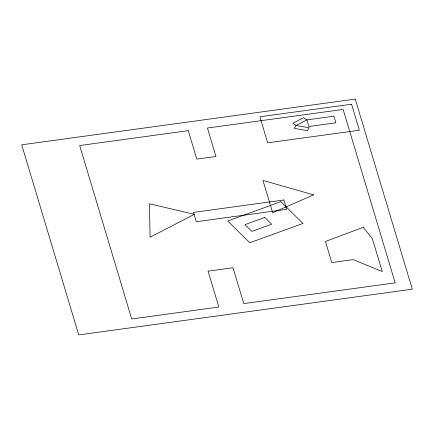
<?xml version="1.0" encoding="UTF-8"?>
<svg xmlns="http://www.w3.org/2000/svg" width="434" height="434" viewBox="0 0 434 434"><rect width="100%" height="100%" fill="white"/><g stroke="black" fill="none" stroke-linecap="round" stroke-linejoin="round"><path stroke-width="0.65" d="M296.086 125.48L294.274 128.372L307.435 130.672L309.247 127.78L296.086 125.48L292.749 123.294L303.55 117.712L306.881 119.898L308.862 126.495L335.883 122.795L333.903 116.193L306.881 119.898L296.086 125.48M194.361 214.325L150.072 237.224L149.432 203.774L194.361 214.325M313.592 194.871L272.666 212.731L262.966 180.408L313.592 194.871M363.225 227.335L325.44 241.472L331.766 262.548L353.189 259.613L382.24 271.581L372.345 238.597L363.225 227.335M280.858 201.691L227.693 221.004L249.8 242.758L302.965 223.445L280.858 201.691M264.767 217.439L244.988 224.622L251.877 231.403L271.657 224.215L264.767 217.439M355.267 99.093L21.7 144.804L78.733 334.907L412.3 289.196L355.267 99.093M351.556 104.225L259.879 116.789L267.686 142.813L359.363 130.249L351.556 104.225M188.248 130.661L79.688 145.536L131.719 318.968L218.855 307.028L208.092 271.147L233.015 267.729L243.778 303.61L395.162 282.865L343.131 109.433L207.425 128.03L215.964 156.479L196.786 159.11L188.248 130.661M283.879 199.993L193.488 212.383L196.293 221.731L286.679 209.34L283.879 199.993"/></g></svg>
